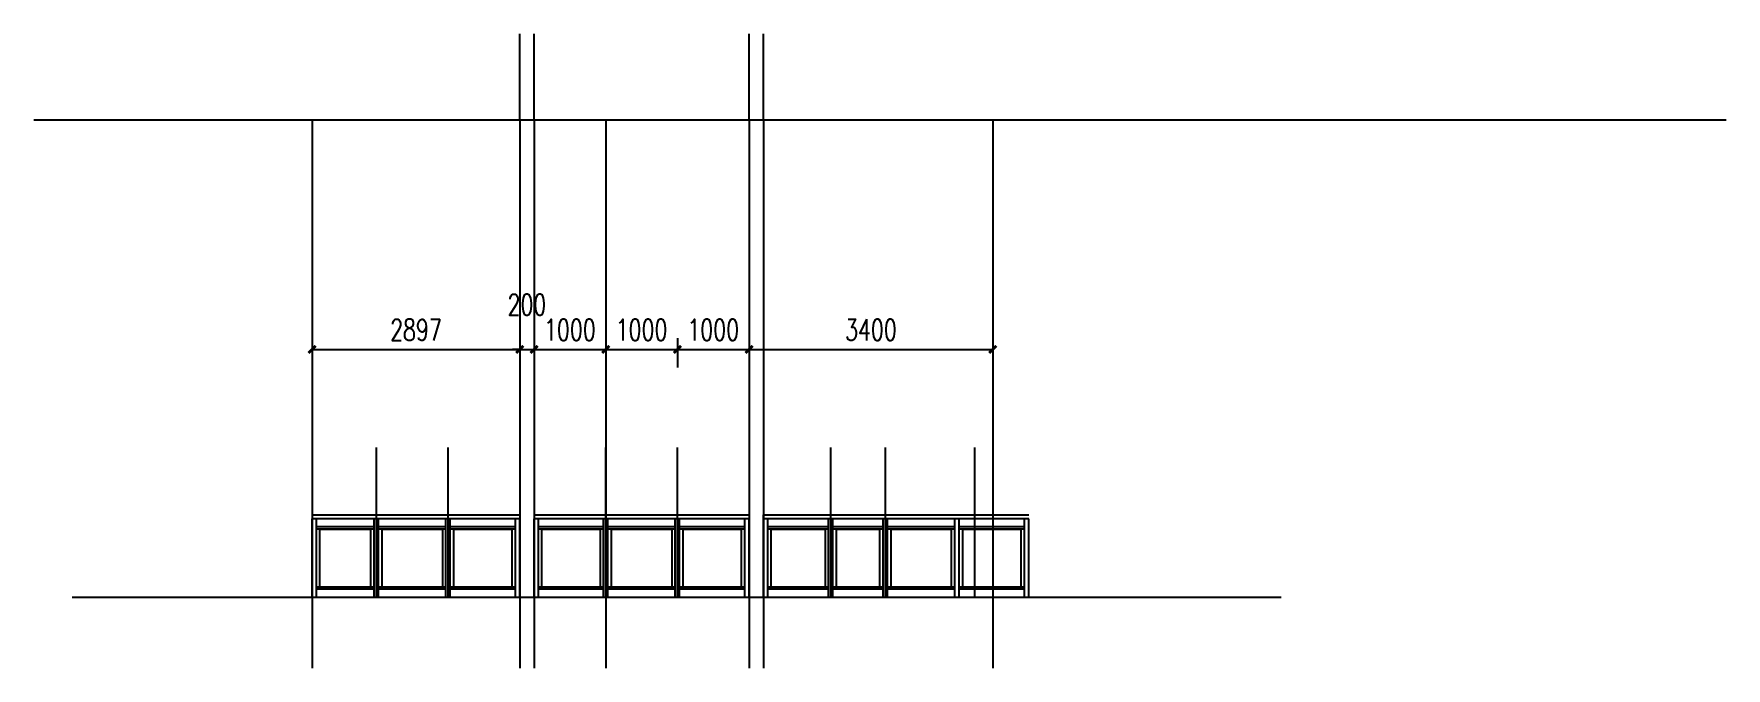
# Model space of a CAD drawing. Extents: x -7085 to 604621, y -1107727 to 606871.
# Drawn here: x 227320 to 250932, y -1050997 to -1042148 of the extents above; entities that cross this region are included whole.
import ezdxf

# ---------------------------------------------------------------- set-up
doc = ezdxf.new("R2010")
doc.units = 0
doc.header["$LTSCALE"] = 1000
doc.header["$MEASUREMENT"] = 0
for name, color, linetype in [('A-ELEV-LIN-0.6', 60, 'Continuous'), ('A-ELEV-RAIL-0.3', 30, 'Continuous'), ('PUB_DIM', 3, 'Continuous')]:
    doc.layers.add(name, color=color, linetype=linetype)
doc.styles.add('_TCH_DIM_T3', font='SIMPLEX', dxfattribs={"width": 0.705882, "bigfont": 'GBCBIG'})
doc.dimstyles.new('_TCH_ARCH&&100', dxfattribs={"dimtxt": 297.5, "dimasz": 100, "dimexe": 250, "dimexo": 300, "dimgap": 126.25, "dimtad": 1, "dimdec": 0, "dimzin": 0, "dimdsep": 46, "dimtxsty": '_TCH_DIM_T3', "dimblk": 'ARCHTICK', "dimcen": 0.09, "dimclrt": 7, "dimazin": 2, "dimtfac": 1, "dimtdec": 0, "dimtix": 1, "dimtmove": 2, "dimatfit": 3, "dimfxl": 0, "dimtolj": 1, "dimtzin": 0, "dimarcsym": 0})

# ---------------------------------------------------------------- blocks, each defined once
blk = doc.blocks.new('_ArchTick')
at = {"color": 0, "linetype": 'ByBlock', "const_width": 0.4}
blk.add_lwpolyline([(-0.5, -0.5), (0.5, 0.5)], dxfattribs=at)
blk = doc.blocks.new('*D52')
at = {"layer": 'Defpoints', "color": 0}
for p in [(231202, -1046095), (234099, -1046095), (234099, -1046551)]:
    blk.add_point(p, dxfattribs=at)
at = {"layer": 'PUB_DIM', "color": 0, "lineweight": -2}
for p, q in [((231202, -1046395), (231202, -1046801)), ((234099, -1046395), (234099, -1046801)), ((231202, -1046551), (234099, -1046551))]:
    blk.add_line(p, q, dxfattribs=at)
at = {"layer": 'PUB_DIM', "color": 0, "lineweight": -2, "xscale": 100, "yscale": 100, "zscale": 100, "rotation": 180}
blk.add_blockref('_ArchTick', (231202, -1046551), dxfattribs=at)
at = {"layer": 'PUB_DIM', "color": 0, "lineweight": -2, "xscale": 100, "yscale": 100, "zscale": 100}
blk.add_blockref('_ArchTick', (234099, -1046551), dxfattribs=at)
at = {"layer": 'PUB_DIM', "color": 7, "insert": (232651, -1046276), "char_height": 297.5, "attachment_point": 5, "style": '_TCH_DIM_T3'}
blk.add_mtext('\\A1;2897', dxfattribs=at)
blk = doc.blocks.new('*D53')
at = {"layer": 'Defpoints', "color": 0}
for p in [(234099, -1046095), (234299, -1046095), (234299, -1046551)]:
    blk.add_point(p, dxfattribs=at)
at = {"layer": 'PUB_DIM', "color": 0, "lineweight": -2}
for p, q in [((234099, -1046395), (234099, -1046801)), ((234299, -1046395), (234299, -1046801)), ((234099, -1046551), (233999, -1046551)), ((234099, -1046551), (234299, -1046551)), ((234299, -1046551), (234399, -1046551))]:
    blk.add_line(p, q, dxfattribs=at)
at = {"layer": 'PUB_DIM', "color": 0, "lineweight": -2, "xscale": 100, "yscale": 100, "zscale": 100}
blk.add_blockref('_ArchTick', (234099, -1046551), dxfattribs=at)
at = {"layer": 'PUB_DIM', "color": 0, "lineweight": -2, "xscale": 100, "yscale": 100, "zscale": 100, "rotation": 180}
blk.add_blockref('_ArchTick', (234299, -1046551), dxfattribs=at)
at = {"layer": 'PUB_DIM', "color": 7, "insert": (234199, -1045926), "char_height": 297.5, "attachment_point": 5, "style": '_TCH_DIM_T3'}
blk.add_mtext('\\A1;200', dxfattribs=at)
blk = doc.blocks.new('*D54')
at = {"layer": 'Defpoints', "color": 0}
for p in [(234299, -1046095), (235299, -1046095), (235299, -1046551)]:
    blk.add_point(p, dxfattribs=at)
at = {"layer": 'PUB_DIM', "color": 0, "lineweight": -2}
for p, q in [((234299, -1046395), (234299, -1046801)), ((235299, -1046395), (235299, -1046801)), ((234299, -1046551), (235299, -1046551))]:
    blk.add_line(p, q, dxfattribs=at)
at = {"layer": 'PUB_DIM', "color": 0, "lineweight": -2, "xscale": 100, "yscale": 100, "zscale": 100, "rotation": 180}
blk.add_blockref('_ArchTick', (234299, -1046551), dxfattribs=at)
at = {"layer": 'PUB_DIM', "color": 0, "lineweight": -2, "xscale": 100, "yscale": 100, "zscale": 100}
blk.add_blockref('_ArchTick', (235299, -1046551), dxfattribs=at)
at = {"layer": 'PUB_DIM', "color": 7, "insert": (234799, -1046276), "char_height": 297.5, "attachment_point": 5, "style": '_TCH_DIM_T3'}
blk.add_mtext('\\A1;1000', dxfattribs=at)
blk = doc.blocks.new('*D55')
at = {"layer": 'Defpoints', "color": 0}
for p in [(235299, -1046095), (236299, -1046095), (236299, -1046551)]:
    blk.add_point(p, dxfattribs=at)
at = {"layer": 'PUB_DIM', "color": 0, "lineweight": -2}
for p, q in [((235299, -1046395), (235299, -1046801)), ((236299, -1046395), (236299, -1046801)), ((235299, -1046551), (236299, -1046551))]:
    blk.add_line(p, q, dxfattribs=at)
at = {"layer": 'PUB_DIM', "color": 0, "lineweight": -2, "xscale": 100, "yscale": 100, "zscale": 100, "rotation": 180}
blk.add_blockref('_ArchTick', (235299, -1046551), dxfattribs=at)
at = {"layer": 'PUB_DIM', "color": 0, "lineweight": -2, "xscale": 100, "yscale": 100, "zscale": 100}
blk.add_blockref('_ArchTick', (236299, -1046551), dxfattribs=at)
at = {"layer": 'PUB_DIM', "color": 7, "insert": (235799, -1046276), "char_height": 297.5, "attachment_point": 5, "style": '_TCH_DIM_T3'}
blk.add_mtext('\\A1;1000', dxfattribs=at)
blk = doc.blocks.new('*D56')
at = {"layer": 'Defpoints', "color": 0}
for p in [(236299, -1046095), (237299, -1046095), (237299, -1046551)]:
    blk.add_point(p, dxfattribs=at)
at = {"layer": 'PUB_DIM', "color": 0, "lineweight": -2}
for p, q in [((236299, -1046395), (236299, -1046801)), ((237299, -1046395), (237299, -1046801)), ((236299, -1046551), (237299, -1046551))]:
    blk.add_line(p, q, dxfattribs=at)
at = {"layer": 'PUB_DIM', "color": 0, "lineweight": -2, "xscale": 100, "yscale": 100, "zscale": 100, "rotation": 180}
blk.add_blockref('_ArchTick', (236299, -1046551), dxfattribs=at)
at = {"layer": 'PUB_DIM', "color": 0, "lineweight": -2, "xscale": 100, "yscale": 100, "zscale": 100}
blk.add_blockref('_ArchTick', (237299, -1046551), dxfattribs=at)
at = {"layer": 'PUB_DIM', "color": 7, "insert": (236799, -1046276), "char_height": 297.5, "attachment_point": 5, "style": '_TCH_DIM_T3'}
blk.add_mtext('\\A1;1000', dxfattribs=at)
blk = doc.blocks.new('*D57')
at = {"layer": 'Defpoints', "color": 0}
for p in [(237299, -1046095), (240699, -1046095), (240699, -1046551)]:
    blk.add_point(p, dxfattribs=at)
at = {"layer": 'PUB_DIM', "color": 0, "lineweight": -2}
for p, q in [((237299, -1046395), (237299, -1046801)), ((240699, -1046395), (240699, -1046801)), ((237299, -1046551), (240699, -1046551))]:
    blk.add_line(p, q, dxfattribs=at)
at = {"layer": 'PUB_DIM', "color": 0, "lineweight": -2, "xscale": 100, "yscale": 100, "zscale": 100, "rotation": 180}
blk.add_blockref('_ArchTick', (237299, -1046551), dxfattribs=at)
at = {"layer": 'PUB_DIM', "color": 0, "lineweight": -2, "xscale": 100, "yscale": 100, "zscale": 100}
blk.add_blockref('_ArchTick', (240699, -1046551), dxfattribs=at)
at = {"layer": 'PUB_DIM', "color": 7, "insert": (238999, -1046276), "char_height": 297.5, "attachment_point": 5, "style": '_TCH_DIM_T3'}
blk.add_mtext('\\A1;3400', dxfattribs=at)

msp = doc.modelspace()

# ---------------------------------------------------------------- linework, layer by layer
for points in [[(234099.4, -1043347.7), (234099.4, -1042147.7)], [(234299.4, -1043347.7), (234299.4, -1042147.7)], [(237299.4, -1043347.7), (237299.4, -1042147.7)], [(237499.4, -1043347.7), (237499.4, -1042147.7)], [(227320, -1043347.7), (250931.7, -1043347.7)], [(231202, -1043347.7), (231202, -1050997.2)], [(234099.4, -1043347.7), (234099.4, -1050997.2)], [(234299.4, -1043347.7), (234299.4, -1050997.2)], [(235299.4, -1043347.7), (235299.4, -1050997.2)], [(237299.4, -1043347.7), (237299.4, -1050997.2)], [(237499.4, -1043347.7), (237499.4, -1050997.2)], [(240699.4, -1043347.7), (240699.4, -1050997.2)], [(232099.4, -1050005.9), (232099.4, -1047920.2)], [(233099.4, -1050005.9), (233099.4, -1047920.2)], [(235299.4, -1050005.9), (235299.4, -1047920.2)], [(236299.4, -1050005.9), (236299.4, -1047920.2)], [(238439.4, -1050005.9), (238439.4, -1047920.2)], [(239200.3, -1050005.9), (239200.3, -1047920.2)], [(240450.3, -1050005.9), (240450.3, -1047920.2)]]:
    msp.add_lwpolyline(points)
at = {"layer": 'A-ELEV-LIN-0.6', "color": 7}
msp.add_lwpolyline([(227853.3, -1050005.9), (244724.4, -1050005.9)], dxfattribs=at)
at = {"layer": 'A-ELEV-RAIL-0.3'}
for p, q in [((231202, -1048855.9), (234099.4, -1048855.9)), ((234099.4, -1048915.9), (231202, -1048915.9)), ((231202, -1050005.9), (231202, -1048915.9)), ((231202, -1050005.9), (231202, -1048915.9)), ((231262, -1050005.9), (231262, -1048915.9)), ((231262, -1050005.9), (231262, -1048915.9)), ((232069.4, -1049025.9), (231262, -1049025.9)), ((232069.4, -1049025.9), (231262, -1049025.9)), ((232019.4, -1049055.9), (231262, -1049055.9)), ((232069.4, -1049055.9), (231262, -1049055.9)), ((232069.4, -1050005.9), (232069.4, -1048915.9)), ((232069.4, -1050005.9), (232069.4, -1048915.9)), ((232129.4, -1050005.9), (232129.4, -1048915.9)), ((232129.4, -1050005.9), (232129.4, -1048915.9)), ((233069.4, -1049025.9), (232129.4, -1049025.9)), ((233069.4, -1049025.9), (232129.4, -1049025.9)), ((233069.4, -1049055.9), (232129.4, -1049055.9)), ((233069.4, -1049055.9), (232179.4, -1049055.9)), ((233069.4, -1050005.9), (233069.4, -1048915.9)), ((233069.4, -1050005.9), (233069.4, -1048915.9)), ((233129.4, -1050005.9), (233129.4, -1048915.9)), ((233129.4, -1050005.9), (233129.4, -1048915.9)), ((234039.4, -1049025.9), (233129.4, -1049025.9)), ((234039.4, -1049025.9), (233129.4, -1049025.9)), ((234039.4, -1049055.9), (233129.4, -1049055.9)), ((234039.4, -1049055.9), (233129.4, -1049055.9)), ((234039.4, -1050005.9), (234039.4, -1048915.9)), ((234039.4, -1050005.9), (234039.4, -1048915.9)), ((234099.4, -1050005.9), (234099.4, -1048915.9)), ((234099.4, -1050005.9), (234099.4, -1048915.9)), ((234299.4, -1048855.9), (237299.4, -1048855.9)), ((237299.4, -1048915.9), (234299.4, -1048915.9)), ((234299.4, -1050005.9), (234299.4, -1048915.9)), ((234299.4, -1050005.9), (234299.4, -1048915.9)), ((234359.4, -1050005.9), (234359.4, -1048915.9)), ((234359.4, -1050005.9), (234359.4, -1048915.9)), ((235269.4, -1049025.9), (234359.4, -1049025.9)), ((235269.4, -1049025.9), (234359.4, -1049025.9)), ((235219.4, -1049055.9), (234359.4, -1049055.9)), ((235269.4, -1049055.9), (234359.4, -1049055.9)), ((235269.4, -1050005.9), (235269.4, -1048915.9)), ((235269.4, -1050005.9), (235269.4, -1048915.9)), ((235329.4, -1050005.9), (235329.4, -1048915.9)), ((235329.4, -1050005.9), (235329.4, -1048915.9)), ((236269.4, -1049025.9), (235329.4, -1049025.9)), ((236269.4, -1049025.9), (235329.4, -1049025.9)), ((236269.4, -1049055.9), (235329.4, -1049055.9)), ((236269.4, -1049055.9), (235379.4, -1049055.9)), ((236269.4, -1050005.9), (236269.4, -1048915.9)), ((236269.4, -1050005.9), (236269.4, -1048915.9)), ((236329.4, -1050005.9), (236329.4, -1048915.9)), ((236329.4, -1050005.9), (236329.4, -1048915.9)), ((237239.4, -1049025.9), (236329.4, -1049025.9)), ((237239.4, -1049025.9), (236329.4, -1049025.9)), ((237239.4, -1049055.9), (236329.4, -1049055.9)), ((237239.4, -1049055.9), (236329.4, -1049055.9)), ((237239.4, -1050005.9), (237239.4, -1048915.9)), ((237239.4, -1050005.9), (237239.4, -1048915.9)), ((237299.4, -1050005.9), (237299.4, -1048915.9)), ((237299.4, -1050005.9), (237299.4, -1048915.9)), ((237499.4, -1048855.9), (241200.3, -1048855.9)), ((237499.4, -1050005.9), (237499.4, -1048855.9)), ((237499.4, -1050005.9), (237499.4, -1048855.9)), ((241200.3, -1048915.9), (237499.4, -1048915.9)), ((237559.4, -1050005.9), (237559.4, -1048915.9)), ((237559.4, -1050005.9), (237559.4, -1048915.9)), ((238409.4, -1049025.9), (237559.4, -1049025.9)), ((238409.4, -1049055.9), (237559.4, -1049055.9)), ((238409.4, -1050005.9), (238409.4, -1048915.9)), ((238409.4, -1050005.9), (238409.4, -1048915.9)), ((238469.4, -1050005.9), (238469.4, -1048915.9)), ((238469.4, -1050005.9), (238469.4, -1048915.9)), ((239170.3, -1049025.9), (238469.4, -1049025.9)), ((239170.3, -1049025.9), (238469.4, -1049025.9)), ((239120.3, -1049055.9), (238469.4, -1049055.9)), ((239170.3, -1049055.9), (238469.4, -1049055.9)), ((239170.3, -1050005.9), (239170.3, -1048915.9)), ((239170.3, -1050005.9), (239170.3, -1048915.9)), ((239230.3, -1050005.9), (239230.3, -1048915.9)), ((239230.3, -1050005.9), (239230.3, -1048915.9)), ((240170.3, -1049025.9), (239230.3, -1049025.9)), ((240170.3, -1049025.9), (239230.3, -1049025.9)), ((240170.3, -1049055.9), (239230.3, -1049055.9)), ((240170.3, -1049055.9), (239280.3, -1049055.9)), ((240170.3, -1050005.9), (240170.3, -1048915.9)), ((240170.3, -1050005.9), (240170.3, -1048915.9)), ((240230.3, -1050005.9), (240230.3, -1048915.9)), ((240230.3, -1050005.9), (240230.3, -1048915.9)), ((241140.3, -1049025.9), (240230.3, -1049025.9)), ((241140.3, -1049025.9), (240230.3, -1049025.9)), ((241140.3, -1049055.9), (240230.3, -1049055.9)), ((241140.3, -1049055.9), (240230.3, -1049055.9)), ((241140.3, -1050005.9), (241140.3, -1048915.9)), ((241140.3, -1050005.9), (241140.3, -1048915.9)), ((241200.3, -1050005.9), (241200.3, -1048915.9)), ((241200.3, -1050005.9), (241200.3, -1048915.9)), ((232069.4, -1049865.9), (231262, -1049865.9)), ((232069.4, -1049865.9), (231262, -1049865.9)), ((232069.4, -1049895.9), (231262, -1049895.9)), ((232069.4, -1049895.9), (231262, -1049895.9)), ((233069.4, -1049865.9), (232129.4, -1049865.9)), ((233069.4, -1049865.9), (232129.4, -1049865.9)), ((233069.4, -1049895.9), (232129.4, -1049895.9)), ((233069.4, -1049895.9), (232129.4, -1049895.9)), ((234039.4, -1049865.9), (233129.4, -1049865.9)), ((234039.4, -1049865.9), (233129.4, -1049865.9)), ((234039.4, -1049895.9), (233129.4, -1049895.9)), ((234039.4, -1049895.9), (233129.4, -1049895.9)), ((235269.4, -1049865.9), (234359.4, -1049865.9)), ((235269.4, -1049865.9), (234359.4, -1049865.9)), ((235269.4, -1049895.9), (234359.4, -1049895.9)), ((235269.4, -1049895.9), (234359.4, -1049895.9)), ((236269.4, -1049865.9), (235329.4, -1049865.9)), ((236269.4, -1049865.9), (235329.4, -1049865.9)), ((236269.4, -1049895.9), (235329.4, -1049895.9)), ((236269.4, -1049895.9), (235329.4, -1049895.9)), ((237239.4, -1049865.9), (236329.4, -1049865.9)), ((237239.4, -1049865.9), (236329.4, -1049865.9)), ((237239.4, -1049895.9), (236329.4, -1049895.9)), ((237239.4, -1049895.9), (236329.4, -1049895.9)), ((238409.4, -1049865.9), (237559.4, -1049865.9)), ((238409.4, -1049895.9), (237559.4, -1049895.9)), ((239170.3, -1049865.9), (238469.4, -1049865.9)), ((239170.3, -1049865.9), (238469.4, -1049865.9)), ((239170.3, -1049895.9), (238469.4, -1049895.9)), ((239170.3, -1049895.9), (238469.4, -1049895.9)), ((240170.3, -1049865.9), (239230.3, -1049865.9)), ((240170.3, -1049865.9), (239230.3, -1049865.9)), ((240170.3, -1049895.9), (239230.3, -1049895.9)), ((240170.3, -1049895.9), (239230.3, -1049895.9)), ((241140.3, -1049865.9), (240230.3, -1049865.9)), ((241140.3, -1049865.9), (240230.3, -1049865.9)), ((241140.3, -1049895.9), (240230.3, -1049895.9)), ((241140.3, -1049895.9), (240230.3, -1049895.9))]:
    msp.add_line(p, q, dxfattribs=at)
for points in [[(231312, -1049055.9), (232019.4, -1049055.9), (232019.4, -1049865.9), (231312, -1049865.9)], [(232179.4, -1049055.9), (233019.4, -1049055.9), (233019.4, -1049865.9), (232179.4, -1049865.9)], [(233179.4, -1049055.9), (233989.4, -1049055.9), (233989.4, -1049865.9), (233179.4, -1049865.9)], [(234409.4, -1049055.9), (235219.4, -1049055.9), (235219.4, -1049865.9), (234409.4, -1049865.9)], [(235379.4, -1049055.9), (236219.4, -1049055.9), (236219.4, -1049865.9), (235379.4, -1049865.9)], [(236379.4, -1049055.9), (237189.4, -1049055.9), (237189.4, -1049865.9), (236379.4, -1049865.9)], [(237609.4, -1049055.9), (238359.4, -1049055.9), (238359.4, -1049865.9), (237609.4, -1049865.9)], [(238519.4, -1049055.9), (239120.3, -1049055.9), (239120.3, -1049865.9), (238519.4, -1049865.9)], [(239280.3, -1049055.9), (240120.3, -1049055.9), (240120.3, -1049865.9), (239280.3, -1049865.9)], [(240280.3, -1049055.9), (241090.3, -1049055.9), (241090.3, -1049865.9), (240280.3, -1049865.9)]]:
    msp.add_lwpolyline(points, close=True, dxfattribs=at)

# ---------------------------------------------------------------- dimensions: what is measured, and where the dimension line sits
at = {"layer": 'PUB_DIM'}
dim = msp.add_linear_dim(base=(234299.4, -1046551.2), p1=(234099.4, -1046095), p2=(234299.4, -1046095), angle=0, dimstyle='_TCH_ARCH&&100', dxfattribs=at)
dim.commit()
dim.dimension.update_dxf_attribs({"geometry": '*D53', "text_midpoint": (234199.4, -1045926.2), "dimtype": 129})
for p1, p2, picture, middle in [((231202, -1046095), (234099.4, -1046095), '*D52', (232650.7, -1046276.2)), ((234299.4, -1046095), (235299.4, -1046095), '*D54', (234799.4, -1046276.2)), ((235299.4, -1046095), (236299.4, -1046095), '*D55', (235799.4, -1046276.2)), ((236299.4, -1046095), (237299.4, -1046095), '*D56', (236799.4, -1046276.2)), ((237299.4, -1046095), (240699.4, -1046095), '*D57', (238999.4, -1046276.2))]:
    dim = msp.add_aligned_dim(p1=p1, p2=p2, distance=-456.2, dimstyle='_TCH_ARCH&&100', dxfattribs=at)
    dim.commit()
    dim.dimension.update_dxf_attribs({"geometry": picture, "text_midpoint": middle})

doc.saveas('drawing.dxf')
